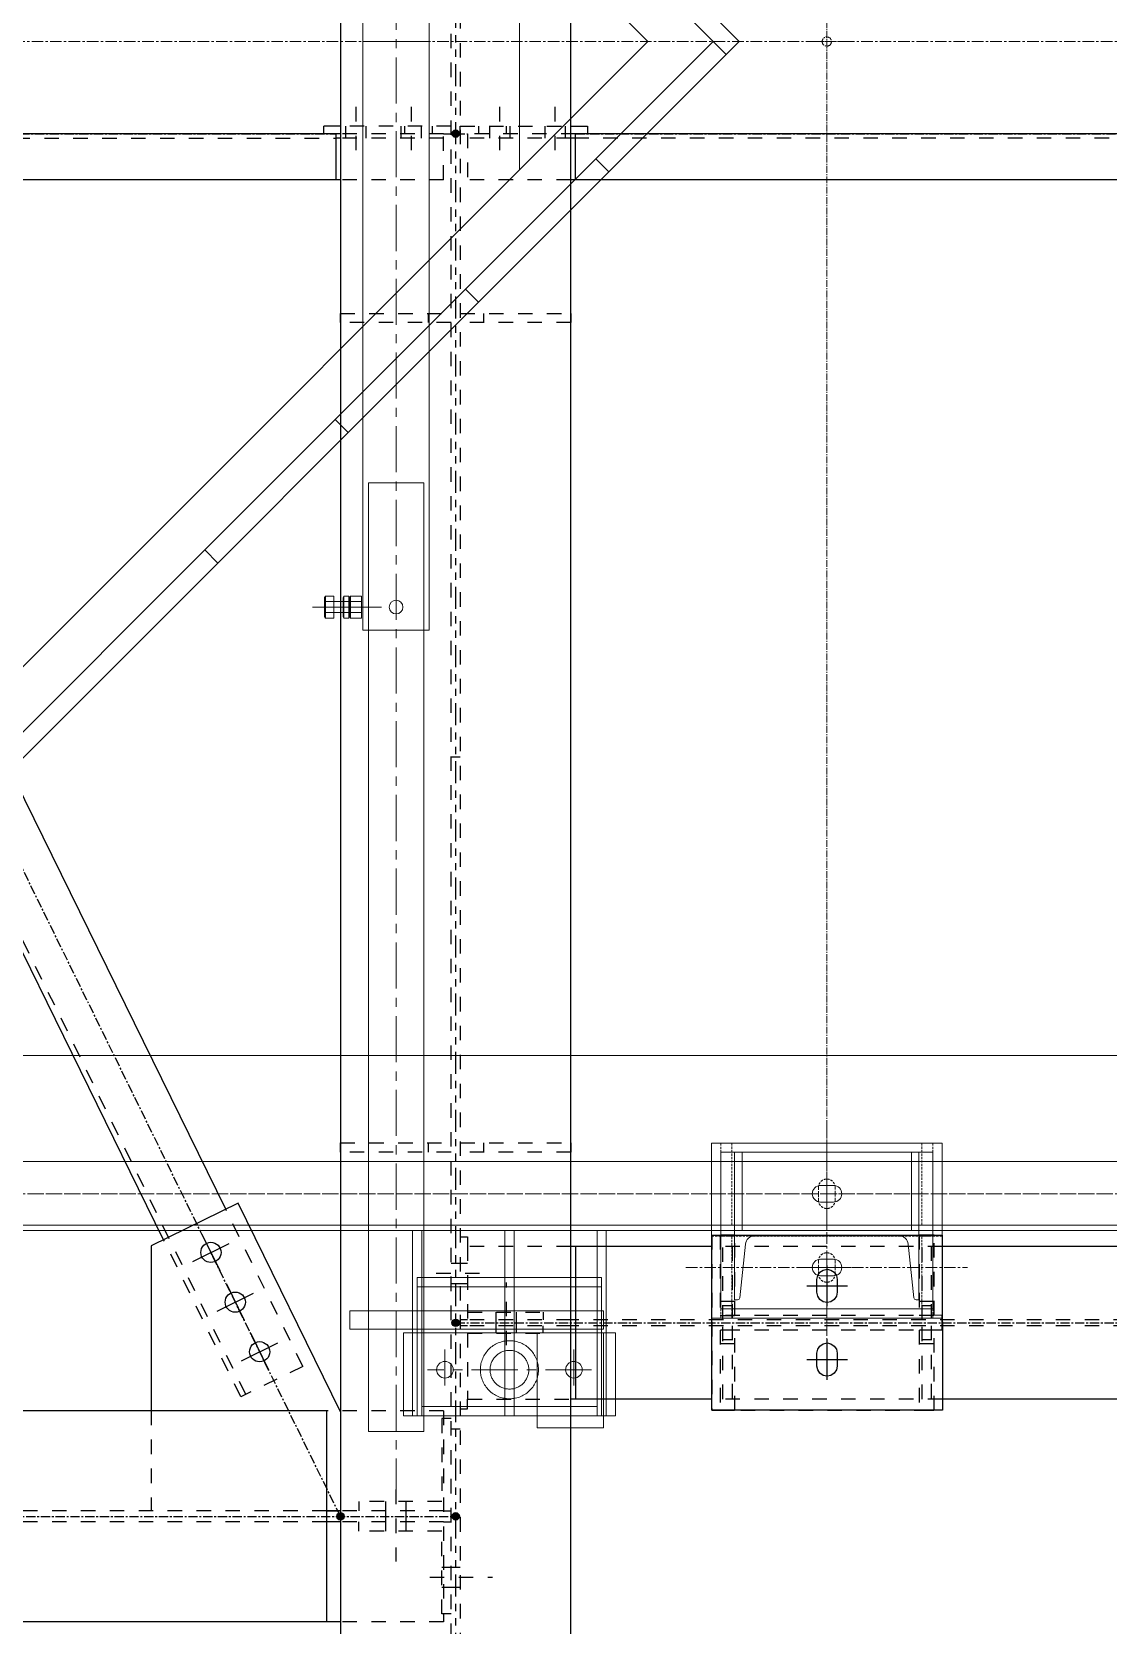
# Model space of a CAD drawing. Header units: inches. Extents: x 209270 to 234360, y -180214 to -150194.
# Drawn here: x 225052 to 226220, y -163282 to -161553 of the extents above; entities that cross this region are included whole.
import ezdxf

# ---------------------------------------------------------------- set-up
doc = ezdxf.new("R2010")
doc.units = ezdxf.units.IN
doc.header["$LTSCALE"] = 10
doc.header["$MEASUREMENT"] = 0
for name, pattern in [('ACAD_ISO02W100', [15, 12, -3]), ('CENTER', [2, 1.25, -0.25, 0.25, -0.25]), ('CENTER2', [1.125, 0.75, -0.125, 0.125, -0.125]), ('DXK_LINE_DOT2', [3.9198, 1.9599, -1.9599]), ('DXK_LINE_DOT5', [7.8785, 2.979, -0.9799, 0.9799, -0.9799, 0.9799, -0.9799]), ('HIDDEN', [0.375, 0.25, -0.125])]:
    doc.linetypes.add(name, pattern=pattern)
doc.layers.get('0').update_dxf_attribs({"color": 1})
for name, color, linetype in [('_BLUE_0', 5, 'Continuous'), ('_BLUE_1', 5, 'Continuous'), ('_BLUE_2', 5, 'Continuous'), ('_BLUE_4', 5, 'Continuous')]:
    doc.layers.add(name, color=color, linetype=linetype)
for name, color, linetype, lineweight in [('All Bought', 1, 'Continuous', 9), ('Belt', 1, 'Continuous', 9), ('CEN', 1, 'CENTER', 9), ('CENETR LINE', 1, 'CENTER2', 9), ('DIM', 1, 'Continuous', 13), ('HIDDEN', 1, 'HIDDEN', 9), ('MAIN OBJECT', 1, 'Continuous', 18), ('OBJECT', 1, 'Continuous', 18), ('STR25', 1, 'Continuous', 5)]:
    doc.layers.add(name, color=color, linetype=linetype, lineweight=lineweight)

# ---------------------------------------------------------------- blocks, each defined once
blk = doc.blocks.new('A$Cb40ec30b')
at = {"layer": 'CEN'}
for p, q in [((0, 15.8), (0, 64.2)), ((-26.3, 40), (26.3, 40)), ((0, -59), (0, -21)), ((-25.5, -40), (26.5, -40))]:
    blk.add_line(p, q, dxfattribs=at)
at = {"layer": 'HIDDEN'}
for points in [[(-103, 6), (-115, 6), (-115, 95), (-103, 95)], [(103, 6), (115, 6), (115, 95), (103, 95)], [(125, 6), (125, -6), (-125, -6), (-125, 6)], [(-103, -6), (-115, -6), (-115, -95), (-103, -95)], [(103, -6), (115, -6), (115, -95), (103, -95)]]:
    blk.add_lwpolyline(points, close=True, dxfattribs=at)
at = {"layer": 'HIDDEN', "elevation": 149686677196.4}
for points in [[(9, 47), (9, 33, -1), (-9, 33), (-9, 47, -1)], [(9, -33), (9, -47, -1), (-9, -47), (-9, -33, -1)]]:
    blk.add_lwpolyline(points, format="xyb", close=True, dxfattribs=at)
at = {"layer": 'STR25', "ltscale": 0.2}
blk.add_lwpolyline([(-125, 95), (125, 95), (125, -95), (-125, -95)], close=True, dxfattribs=at)
blk = doc.blocks.new('A$Cfd238a5e')
at = {"layer": 'CEN'}
for p, q in [((0, 118.3), (0, -118.3)), ((-152.8, 0), (152.8, 0)), ((-152.8, -40), (152.8, -40))]:
    blk.add_line(p, q, dxfattribs=at)
at = {"layer": 'MAIN OBJECT', "ltscale": 0.2, "elevation": 149686677196.4}
for points in [[(7.3, 31), (-6.7, 31, -1), (-6.7, 49), (7.3, 49, -1)], [(7.3, -31), (-6.7, -31, 1), (-6.7, -49), (7.3, -49, 1)]]:
    blk.add_lwpolyline(points, format="xyb", close=True, dxfattribs=at)
at = {"layer": 'OBJECT'}
for points in [[(-115, -85), (115, -85), (115, 85), (-115, 85)], [(-100, 85), (-92, 85), (-92, 0), (-100, 0)], [(100, 85), (92, 85), (92, 0), (100, 0)]]:
    blk.add_lwpolyline(points, close=True, dxfattribs=at)
blk.add_lwpolyline([(-94.4, -72.9, -0.383864), (-96.8, -75), (-100, -75), (-100, 0), (100, 0), (100, -75), (96.8, -75, -0.383864), (94.4, -72.9), (88.3, -14.7, 0.383864), (78.4, -5.7), (-78.4, -5.7, 0.383864), (-88.3, -14.7)], format="xyb", close=True, dxfattribs=at)
at = {"layer": 'DIM'}
blk.add_blockref('A$Cb40ec30b', (0, 0), dxfattribs=at)
blk = doc.blocks.new('A$C2698bf6b')
at = {"layer": 'CENETR LINE'}
for p, q in [((0, -1290), (0, 1290)), ((-22.1, 0), (22.1, 0))]:
    blk.add_line(p, q, dxfattribs=at)
blk.add_circle((0, 0), 5, dxfattribs=at)
at = {"layer": 'DIM'}
blk.add_blockref('A$Cfd238a5e', (0, -1290), dxfattribs=at)
blk = doc.blocks.new('A$C1db7f450')
at = {"layer": 'All Bought', "linetype": 'CENTER', "ltscale": 4}
for p, q in [((372.3, 1342.7, 76268778.1), (372.3, -1570.4, 76268778.1)), ((179.3, -1419, 2061071342.7), (179.3, -1457.9, 2061071342.7)), ((319.3, -1419, 2061071342.7), (319.3, -1457.9, 2061071342.7)), ((160.3, -1440.9, 2061071342.7), (338.2, -1440.9, 2061071342.7))]:
    blk.add_line(p, q, dxfattribs=at)
at = {"layer": 'All Bought'}
for p, q in [((99, 0, -6732037472.9), (1227.3, 1128.3, -6732037472.9)), ((336.3, 638.5, -6732037472.9), (336.3, -638.5, -6732037472.9)), ((408.3, -638.5, -6732037472.9), (408.3, 638.5, -6732037472.9)), ((424.3, 424.3, -6732037472.9), (0, 0, -6732037472.9)), ((14.1, -14.1, -6732037472.9), (438.4, 410.1, -6732037472.9)), ((238.3, -139.3, -6732037472.9), (238.3, 139.3, -6732037472.9)), ((0, 0, -6732037472.9), (424.3, -424.3, -6732037472.9)), ((28.3, 0, -6732037472.9), (438.4, -410.1, -6732037472.9)), ((99, 0, -6732037472.9), (1227.3, -1128.3, -6732037472.9)), ((408.3, 0, -6732037472.9), (336.3, 0, -6732037472.9)), ((141.4, -141.4, -6732037472.9), (155.6, -127.3, -6732037472.9)), ((297, -268.7, -6732037472.9), (282.8, -282.8, -6732037472.9)), ((424.3, -424.3, -6732037472.9), (438.4, -410.1, -6732037472.9)), ((438.4, -410.1, -6732037472.9), (579.8, -551.5, -6732037472.9)), ((565.7, -565.7, -6732037472.9), (424.3, -424.3, -6732037472.9)), ((565.7, -565.7, -6732037472.9), (579.8, -551.5, -6732037472.9)), ((579.8, -551.5, -6732037472.9), (1121.2, -1093, -6732037472.9)), ((1107.1, -1107.1, -6732037472.9), (565.7, -565.7, -6732037472.9)), ((336.3, -638.5, -6732037472.9), (408.3, -638.5, -6732037472.9)), ((342.2, -1508, 76268778.1), (342.2, -638.5, -6732037472.9)), ((402.3, -638.5, -6732037472.9), (402.3, -1508, 76268778.1)), ((149.3, -1340.8, 2061071342.7), (349.3, -1340.8, 2061071342.7)), ((149.3, -1490.9, 2061071342.7), (149.3, -1340.8, 2061071342.7)), ((349.3, -1340.8, 2061071342.7), (349.3, -1490.9, 2061071342.7)), ((149.3, -1350.8, 2061071342.7), (349.3, -1350.8, 2061071342.7)), ((147.3, -1396.9, 2061071342.7), (147.3, -1376.9, 2061071342.7)), ((147.3, -1376.9, 2061071342.7), (422.4, -1376.9, 2061071342.7)), ((422.4, -1376.9, 2061071342.7), (422.4, -1396.9, 2061071342.7)), ((422.4, -1396.9, 2061071342.7), (147.3, -1396.9, 2061071342.7)), ((219.3, -1400.9, 2061071342.7), (147.3, -1400.9, 2061071342.7)), ((147.3, -1400.9, 2061071342.7), (147.3, -1503.9, 2061071342.7)), ((219.3, -1503.9, 2061071342.7), (219.3, -1400.9, 2061071342.7)), ((349.3, -1490.9, 2061071342.7), (149.3, -1490.9, 2061071342.7)), ((147.3, -1503.9, 2061071342.7), (219.3, -1503.9, 2061071342.7)), ((402.3, -1508, 76268778.1), (342.2, -1508, 76268778.1))]:
    blk.add_line(p, q, dxfattribs=at)
at = {"layer": 'All Bought', "linetype": 'ACAD_ISO02W100', "ltscale": 2.5}
for p, q in [((342.2, -638.5, -6732037472.9), (342.2, -478.7, -6732037472.9)), ((342.2, -478.7, -6732037472.9), (402.3, -478.7, -6732037472.9)), ((402.3, -478.7, -6732037472.9), (402.3, -638.5, -6732037472.9)), ((402.3, -638.5, -6732037472.9), (342.2, -638.5, -6732037472.9))]:
    blk.add_line(p, q, dxfattribs=at)
at = {"layer": 'All Bought', "linetype": 'Continuous'}
for p, q in [((409.8, -601.5, -6732037472.9), (409.8, -625.5, -6732037472.9)), ((421.8, -601.5, -6732037472.9), (409.8, -601.5, -6732037472.9)), ((421.8, -601.5, -6732037472.9), (421.8, -625.5, -6732037472.9)), ((421.8, -601.5, -6732037472.9), (422.7, -603.1, -6732037472.9)), ((423.6, -601.5, -6732037472.9), (422.7, -603.1, -6732037472.9)), ((422.7, -603.1, -6732037472.9), (422.7, -624.1, -6732037472.9)), ((423.6, -601.5, -6732037472.9), (423.6, -625.5, -6732037472.9)), ((428.9, -601.5, -6732037472.9), (423.6, -601.5, -6732037472.9)), ((428.9, -601.5, -6732037472.9), (428.9, -625.5, -6732037472.9)), ((428.9, -601.5, -6732037472.9), (429.8, -603.1, -6732037472.9)), ((429.8, -603.1, -6732037472.9), (429.8, -624.1, -6732037472.9)), ((439.8, -601.5, -6732037472.9), (439.8, -625.5, -6732037472.9)), ((448.9, -601.5, -6732037472.9), (439.8, -601.5, -6732037472.9)), ((448.9, -601.5, -6732037472.9), (448.9, -625.5, -6732037472.9)), ((448.9, -601.5, -6732037472.9), (449.8, -603.1, -6732037472.9)), ((449.8, -603.1, -6732037472.9), (449.8, -624.1, -6732037472.9)), ((388.1, -613.5, -6732037472.9), (462.8, -613.5, -6732037472.9)), ((448.9, -607.5, -6732037472.9), (409.8, -607.5, -6732037472.9)), ((448.9, -619.5, -6732037472.9), (409.8, -619.5, -6732037472.9)), ((421.8, -625.5, -6732037472.9), (409.8, -625.5, -6732037472.9)), ((421.8, -625.5, -6732037472.9), (422.7, -623.9, -6732037472.9)), ((423.6, -625.5, -6732037472.9), (422.7, -623.9, -6732037472.9)), ((428.9, -625.5, -6732037472.9), (423.6, -625.5, -6732037472.9)), ((428.9, -625.5, -6732037472.9), (429.8, -623.9, -6732037472.9)), ((448.9, -625.5, -6732037472.9), (439.8, -625.5, -6732037472.9)), ((448.9, -625.5, -6732037472.9), (449.8, -623.9, -6732037472.9))]:
    blk.add_line(p, q, dxfattribs=at)
at = {"layer": 'All Bought', "linetype": 'ACAD_ISO02W100', "ltscale": 3}
for p, q in [((154.3, -1480.9, 2061071342.7), (154.3, -1400.9, 2061071342.7)), ((154.3, -1400.9, 2061071342.7), (344.3, -1400.9, 2061071342.7)), ((344.3, -1400.9, 2061071342.7), (344.3, -1480.9, 2061071342.7)), ((344.3, -1480.9, 2061071342.7), (154.3, -1480.9, 2061071342.7))]:
    blk.add_line(p, q, dxfattribs=at)
at = {"layer": 'All Bought', "linetype": 'Continuous'}
blk.add_circle((372.3, -613.5, -6732037472.9), 7.5, dxfattribs=at)
at = {"layer": 'All Bought', "linetype": 'ACAD_ISO02W100', "ltscale": 3}
for radius in [31.5, 21]:
    blk.add_circle((249.3, -1440.9, 2061071342.7), radius, dxfattribs=at)
at = {"layer": 'All Bought'}
for centre in [(179.3, -1440.9, 2061071342.7), (319.3, -1440.9, 2061071342.7)]:
    blk.add_circle(centre, 9, dxfattribs=at)
at = {"layer": 'All Bought', "linetype": 'Continuous'}
for centre, radius, start, end in [((417.2, -604.5, -6732037472.9), 5.45, 326.6015, 33.3985), ((428.1, -604.5, -6732037472.9), 5.45, 146.6015, 213.3985), ((424.3, -604.5, -6732037472.9), 5.45, 326.6015, 33.3985), ((444.3, -604.5, -6732037472.9), 5.45, 326.6015, 33.3985), ((402.2, -613.5, -6732037472.9), 20.4, 342.9385, 17.0615), ((417.2, -622.5, -6732037472.9), 5.45, 326.6015, 33.3985), ((443.1, -613.5, -6732037472.9), 20.4, 162.9385, 197.0615), ((428.1, -622.5, -6732037472.9), 5.45, 146.6015, 213.3985), ((409.3, -613.5, -6732037472.9), 20.4, 342.9385, 17.0615), ((424.3, -622.5, -6732037472.9), 5.45, 326.6015, 33.3985), ((429.3, -613.5, -6732037472.9), 20.4, 342.9385, 17.0615), ((444.3, -622.5, -6732037472.9), 5.45, 326.6015, 33.3985)]:
    blk.add_arc(centre, radius, start, end, dxfattribs=at)
at = {"layer": 'MAIN OBJECT'}
for p, q in [((144.3, -1490.9), (144.3, -1290)), ((154.3, -1290), (144.3, -1290)), ((154.3, -1490.9), (154.3, -1290)), ((244.3, -1490.9), (244.3, -1290)), ((254.3, -1290), (244.3, -1290)), ((254.3, -1490.9), (254.3, -1290)), ((344.3, -1490.9), (344.3, -1290)), ((354.3, -1290), (344.3, -1290)), ((354.3, -1490.9), (354.3, -1290)), ((134.3, -1490.9), (134.3, -1400.9)), ((364.3, -1400.9), (134.3, -1400.9)), ((364.3, -1400.9), (364.3, -1490.9)), ((364.3, -1490.9), (134.3, -1490.9))]:
    blk.add_line(p, q, dxfattribs=at)
blk = doc.blocks.new('MECH_DRAWING')
at = {"layer": 'Belt'}
blk.add_line((232519.4, -162663.7, 0), (219599.9, -162663.7, 0), dxfattribs=at)
at = {"layer": 'CEN'}
for p, q in [((220011.9, -161563.7), (232509.3, -161563.7)), ((220972.4, -162813.7), (228896, -162813.7)), ((232519.7, -162813.7), (221148.1, -162813.7))]:
    blk.add_line(p, q, dxfattribs=at)
at = {"layer": 'HIDDEN'}
for p, q in [((220972.4, -162847.6, 8793052905.5), (228896, -162847.6, 8793052905.5)), ((232519.8, -162847.6, 7050750846.7), (221148.1, -162847.6, 7050750846.7))]:
    blk.add_line(p, q, dxfattribs=at)
at = {"layer": 'MAIN OBJECT'}
for p, q in [((220972.4, -162778.7), (228896, -162778.7)), ((232519.6, -162778.7), (221148.1, -162778.7)), ((220972.4, -162853.7), (228896, -162853.7)), ((232519.8, -162853.7), (221148.1, -162853.7))]:
    blk.add_line(p, q, dxfattribs=at)
at = {"layer": 'DIM'}
blk.add_blockref('A$C2698bf6b', (225914.5, -161563.7, 8206523580.7), dxfattribs=at)
at = {"layer": 'MAIN OBJECT', "xscale": -1}
blk.add_blockref('A$C1db7f450', (225819.5, -161563.7, -2763300251.2), dxfattribs=at)
blk = doc.blocks.new('GridLine-116860372-116903 - 114867')
at = {"layer": '_BLUE_2', "linetype": 'DXK_LINE_DOT5'}
blk.add_line((20200.6, 12454.5), (20200.6, 27661.7), dxfattribs=at)
blk = doc.blocks.new('Part-116860372-157441 - 114867')
at = {"layer": '_BLUE_1', "linetype": 'DXK_LINE_DOT2'}
for p, q in [((20194.3, 16350.9), (20206.8, 16350.9)), ((20206.8, 15439), (20194.3, 15439))]:
    blk.add_line(p, q, dxfattribs=at)
blk = doc.blocks.new('Bolt-116860372-115915 - 114867')
at = {"layer": '_BLUE_1', "linetype": 'DXK_LINE_DOT2'}
for p, q in [((20065.6, 17173.3), (20065.6, 17245.8)), ((20140.6, 17173.3), (20140.6, 17245.8)), ((20051.8, 17195.8), (20051.8, 17205.8)), ((20079.3, 17195.8), (20079.3, 17205.8)), ((20126.8, 17195.8), (20126.8, 17205.8)), ((20154.3, 17195.8), (20154.3, 17205.8)), ((20051.8, 17189.6), (20051.8, 17195.8)), ((20079.3, 17189.6), (20079.3, 17195.8)), ((20126.8, 17189.6), (20126.8, 17195.8)), ((20154.3, 17189.6), (20154.3, 17195.8))]:
    blk.add_line(p, q, dxfattribs=at)
blk = doc.blocks.new('Part-116860372-114981 - 114867')
at = {"layer": '_BLUE_4', "linetype": 'Continuous'}
blk.add_hatch(color=256, dxfattribs=at).paths.add_polyline_path([(20200.6, 15315.8, -1), (20200.6, 15325.8, -1)])
at = {"layer": '_BLUE_1', "linetype": 'DXK_LINE_DOT2'}
for p, q in [((20184.3, 15464), (20025.6, 15464)), ((20184.3, 15464), (20184.3, 15177.7)), ((20025.6, 15328.3), (9338.1, 15328.3)), ((20184.3, 15328.3), (20044.3, 15328.3)), ((20025.6, 15313.4), (9338.1, 15313.4)), ((20184.3, 15313.4), (20044.3, 15313.4)), ((20184.3, 15177.7), (14135.7, 15177.7))]:
    blk.add_line(p, q, dxfattribs=at)
at = {"layer": '_BLUE_2', "linetype": 'Continuous'}
for p, q in [((20025.6, 15464), (18841.8, 15464)), ((20025.6, 15464), (20025.6, 15177.7)), ((20043.7, 15464), (20044.3, 15464)), ((20044.3, 15328.3), (20025.6, 15328.3)), ((20044.3, 15313.4), (20025.6, 15313.4)), ((20044.3, 15177.7), (9338.1, 15177.7))]:
    blk.add_line(p, q, dxfattribs=at)
at = {"layer": '_BLUE_4', "linetype": 'CENTER'}
blk.add_line((9338.1, 15320.8), (20200.6, 15320.8), dxfattribs=at)
at = {"layer": '_BLUE_4', "linetype": 'Continuous'}
blk.add_circle((20200.6, 15320.8), 5, dxfattribs=at)
blk = doc.blocks.new('Part-116860372-114997 - 114867')
at = {"layer": '_BLUE_4', "linetype": 'Continuous'}
blk.add_hatch(color=256, dxfattribs=at).paths.add_polyline_path([(20200.6, 15578.3, -1), (20200.6, 15588.3, -1)])
at = {"layer": '_BLUE_1', "linetype": 'DXK_LINE_DOT2'}
for p, q in [((20216.8, 15686.9), (20216.8, 15479.8)), ((20356.8, 15686.9), (20216.8, 15686.9)), ((20860.5, 15686.9), (20548, 15686.9)), ((20356.8, 15587.5), (20216.8, 15587.5)), ((20356.8, 15579.1), (20216.8, 15579.1)), ((23934.7, 15587.5), (20363.1, 15587.5)), ((23934.7, 15579.1), (20363.1, 15579.1)), ((20216.8, 15479.8), (20356.8, 15479.8)), ((20860.5, 15479.8), (20548, 15479.8))]:
    blk.add_line(p, q, dxfattribs=at)
at = {"layer": '_BLUE_2', "linetype": 'Continuous'}
for p, q in [((20548, 15686.9), (20356.8, 15686.9)), ((20363.1, 15686.9), (20363.1, 15479.8)), ((22423, 15686.9), (20860.5, 15686.9)), ((20363.1, 15587.5), (20356.8, 15587.5)), ((20363.1, 15579.1), (20356.8, 15579.1)), ((20363.1, 15479.8), (20356.8, 15479.8)), ((20548, 15479.8), (20363.1, 15479.8)), ((22423, 15479.8), (20860.5, 15479.8))]:
    blk.add_line(p, q, dxfattribs=at)
at = {"layer": '_BLUE_4', "linetype": 'CENTER'}
blk.add_line((20200.6, 15583.3), (23950.6, 15583.3), dxfattribs=at)
at = {"layer": '_BLUE_4', "linetype": 'Continuous'}
blk.add_circle((20200.6, 15583.3), 5, dxfattribs=at)
blk = doc.blocks.new('Part-116860372-116688 - 114867')
at = {"layer": '_BLUE_1', "linetype": 'DXK_LINE_DOT2'}
for p, q in [((20563.1, 15479.8), (20563.1, 15579.1)), ((20575.6, 15579.1), (20575.6, 15479.8)), ((20575.6, 15560.4), (20563.1, 15560.4))]:
    blk.add_line(p, q, dxfattribs=at)
blk = doc.blocks.new('Part-116860372-115037 - 114867')
at = {"layer": '_BLUE_4', "linetype": 'Continuous'}
for points in [[(19200.6, 17190.8, -1), (19200.6, 17200.8, -1)], [(20200.6, 17190.8, -1), (20200.6, 17200.8, -1)]]:
    blk.add_hatch(color=256, dxfattribs=at).paths.add_polyline_path(points)
at = {"layer": '_BLUE_1', "linetype": 'DXK_LINE_DOT2'}
for p, q in [((19214.1, 17133.3), (19214.1, 17195.8)), ((19290.1, 17195.8), (19214.1, 17195.8)), ((19283.8, 17189.6), (19214.1, 17189.6)), ((19290.1, 17189.6), (20038.1, 17189.6)), ((20184.3, 17195.8), (20038.1, 17195.8)), ((20184.3, 17189.6), (20044.3, 17189.6)), ((20184.3, 17133.3), (20184.3, 17195.8)), ((19283.8, 17133.3), (19214.1, 17133.3)), ((20184.3, 17133.3), (20044.3, 17133.3))]:
    blk.add_line(p, q, dxfattribs=at)
at = {"layer": '_BLUE_2', "linetype": 'Continuous'}
for p, q in [((19283.8, 17189.6), (19290.1, 17189.6)), ((20038.1, 17195.8), (19290.1, 17195.8)), ((19290.1, 17133.3), (19290.1, 17195.8)), ((20038.1, 17195.8), (20038.1, 17133.3)), ((20044.3, 17189.6), (20038.1, 17189.6)), ((20044.3, 17133.3), (19283.8, 17133.3))]:
    blk.add_line(p, q, dxfattribs=at)
at = {"layer": '_BLUE_4', "linetype": 'CENTER'}
for p, q in [((19200.6, 17195.8), (19214.1, 17195.8)), ((19290.1, 17195.8), (20038.1, 17195.8)), ((20184.3, 17195.8), (20200.6, 17195.8))]:
    blk.add_line(p, q, dxfattribs=at)
at = {"layer": '_BLUE_4', "linetype": 'Continuous'}
for centre in [(19200.6, 17195.8), (20200.6, 17195.8)]:
    blk.add_circle(centre, 5, dxfattribs=at)
blk = doc.blocks.new('Part-116860372-115913 - 114867')
at = {"layer": '_BLUE_1', "linetype": 'DXK_LINE_DOT2'}
for p, q in [((20194.3, 17205.8), (20044.3, 17205.8)), ((20131.8, 17195.8), (20131.8, 17205.8)), ((20169.3, 17195.8), (20169.3, 17205.8))]:
    blk.add_line(p, q, dxfattribs=at)
at = {"layer": '_BLUE_2', "linetype": 'Continuous'}
for p, q in [((20044.3, 17205.8), (20021.8, 17205.8)), ((20021.8, 17195.8), (20021.8, 17205.8)), ((20044.3, 17195.8), (20038.1, 17195.8))]:
    blk.add_line(p, q, dxfattribs=at)
blk = doc.blocks.new('Part-116860372-115038 - 114867')
at = {"layer": '_BLUE_4', "linetype": 'Continuous'}
for points in [[(20200.6, 17190.8, -1), (20200.6, 17200.8, -1)], [(21450.6, 17190.8, -1), (21450.6, 17200.8, -1)]]:
    blk.add_hatch(color=256, dxfattribs=at).paths.add_polyline_path(points)
at = {"layer": '_BLUE_1', "linetype": 'DXK_LINE_DOT2'}
for p, q in [((20216.8, 17195.8), (20216.8, 17133.3)), ((20363.1, 17195.8), (20216.8, 17195.8)), ((20356.8, 17189.6), (20216.8, 17189.6)), ((21361.1, 17189.6), (20363.1, 17189.6)), ((21361.1, 17195.8), (21437, 17195.8)), ((21437, 17189.6), (21367.3, 17189.6)), ((21437, 17195.8), (21437, 17133.3)), ((20356.8, 17133.3), (20216.8, 17133.3)), ((21437, 17133.3), (21367.3, 17133.3))]:
    blk.add_line(p, q, dxfattribs=at)
at = {"layer": '_BLUE_2', "linetype": 'Continuous'}
for p, q in [((20363.1, 17189.6), (20356.8, 17189.6)), ((21361.1, 17195.8), (20363.1, 17195.8)), ((20363.1, 17133.3), (20363.1, 17195.8)), ((21361.1, 17195.8), (21361.1, 17133.3)), ((21367.3, 17189.6), (21361.1, 17189.6)), ((21367.3, 17133.3), (20356.8, 17133.3))]:
    blk.add_line(p, q, dxfattribs=at)
at = {"layer": '_BLUE_4', "linetype": 'CENTER'}
for p, q in [((20200.6, 17195.8), (20216.8, 17195.8)), ((20363.1, 17195.8), (21361.1, 17195.8)), ((21437, 17195.8), (21450.6, 17195.8))]:
    blk.add_line(p, q, dxfattribs=at)
at = {"layer": '_BLUE_4', "linetype": 'Continuous'}
for centre in [(20200.6, 17195.8), (21450.6, 17195.8)]:
    blk.add_circle(centre, 5, dxfattribs=at)
blk = doc.blocks.new('Part-116860372-115925 - 114867')
at = {"layer": '_BLUE_1', "linetype": 'DXK_LINE_DOT2'}
for p, q in [((20216.8, 15579.1), (20206.8, 15579.1)), ((20319.3, 15569.1), (20319.3, 15579.1)), ((20216.8, 15569.1), (20319.3, 15569.1)), ((20216.8, 15466.6), (20216.8, 15479.8)), ((20206.8, 15466.6), (20216.8, 15466.6))]:
    blk.add_line(p, q, dxfattribs=at)
blk = doc.blocks.new('Part-116860372-115077 - 114867')
at = {"layer": '_BLUE_4', "linetype": 'Continuous'}
for points in [[(19200.6, 17034.6, -1), (19200.6, 17044.6, -1)], [(20044.3, 15315.8, -1), (20044.3, 15325.8, -1)]]:
    blk.add_hatch(color=256, dxfattribs=at).paths.add_polyline_path(points)
at = {"layer": '_BLUE_1', "linetype": 'DXK_LINE_DOT2'}
for p, q in [((19386.7, 16759.7), (19302.6, 16718.3)), ((19491.4, 16546.5), (19386.7, 16759.7)), ((19407.2, 16505.2), (19302.6, 16718.3)), ((19915.9, 15486), (19309.3, 16721.7)), ((19993.3, 15524), (19888.7, 15737.2)), ((19909.2, 15482.7), (19804.5, 15695.9)), ((19993.3, 15524), (19909.2, 15482.7))]:
    blk.add_line(p, q, dxfattribs=at)
at = {"layer": '_BLUE_2', "linetype": 'Continuous'}
for p, q in [((19888.7, 15737.2), (19491.4, 16546.5)), ((19804.5, 15695.9), (19407.2, 16505.2))]:
    blk.add_line(p, q, dxfattribs=at)
at = {"layer": '_BLUE_4', "linetype": 'CENTER'}
blk.add_line((20044.3, 15320.8), (19200.6, 17039.6), dxfattribs=at)
at = {"layer": '_BLUE_4', "linetype": 'Continuous'}
for centre in [(19200.6, 17039.6), (20044.3, 15320.8)]:
    blk.add_circle(centre, 5, dxfattribs=at)
blk = doc.blocks.new('Bolt-116860372-115927 - 114867')
at = {"layer": '_BLUE_1', "linetype": 'DXK_LINE_DOT2'}
for p, q in [((20233.1, 15650), (20154.3, 15650)), ((20206.8, 15663.8), (20194.3, 15663.8)), ((20216.8, 15663.8), (20206.8, 15663.8)), ((20206.8, 15636.3), (20194.3, 15636.3)), ((20216.8, 15636.3), (20206.8, 15636.3))]:
    blk.add_line(p, q, dxfattribs=at)
blk = doc.blocks.new('Part-116860372-115115 - 114867')
at = {"layer": '_BLUE_2', "linetype": 'Continuous'}
for p, q in [((20044.3, 20964.1), (20044.3, 12960.8)), ((20356.8, 12960.8), (20356.8, 20964.1))]:
    blk.add_line(p, q, dxfattribs=at)
blk = doc.blocks.new('Part-116860372-115117 - 114867')
at = {"layer": '_BLUE_1', "linetype": 'DXK_LINE_DOT2'}
for p, q in [((20194.3, 12960.8), (20194.3, 20964.1)), ((20206.8, 20964.1), (20206.8, 12960.8))]:
    blk.add_line(p, q, dxfattribs=at)
blk = doc.blocks.new('Part-116860372-116641 - 114867')
at = {"layer": '_BLUE_1', "linetype": 'DXK_LINE_DOT2'}
for p, q in [((20559.3, 15702.1), (20559.3, 15593.3)), ((20579.3, 15702.1), (20559.3, 15702.1)), ((20579.3, 15593.3), (20579.3, 15702.1)), ((20579.3, 15612.1), (20559.3, 15612.1)), ((20559.3, 15593.3), (20579.3, 15593.3))]:
    blk.add_line(p, q, dxfattribs=at)
blk = doc.blocks.new('Part-116860372-149898 - 114867')
at = {"layer": '_BLUE_1', "linetype": 'DXK_LINE_DOT2'}
for p, q in [((20069.3, 15300.9), (20069.3, 15313.4)), ((20181.8, 15300.9), (20069.3, 15300.9)), ((20181.8, 15188.4), (20181.8, 15300.9)), ((20184.3, 15313.4), (20194.3, 15313.4)), ((20194.3, 15188.4), (20181.8, 15188.4))]:
    blk.add_line(p, q, dxfattribs=at)
blk = doc.blocks.new('Part-116860372-116639 - 114867')
at = {"layer": '_BLUE_1', "linetype": 'DXK_LINE_DOT2'}
for p, q in [((20860.5, 15593.4), (20548, 15593.3)), ((20548, 15573.3), (20548, 15593.3)), ((20860.5, 15573.4), (20860.5, 15593.4)), ((20860.5, 15573.4), (20548, 15573.3))]:
    blk.add_line(p, q, dxfattribs=at)
blk = doc.blocks.new('Part-116860372-116359 - 114867')
at = {"layer": '_BLUE_1', "linetype": 'DXK_LINE_DOT2'}
for p, q in [((20044.3, 16939.6), (20044.3, 16952.1)), ((20044.3, 16952.1), (20194.3, 16952.1)), ((20194.3, 16939.6), (20044.3, 16939.6)), ((20163.1, 16952.1), (20163.1, 16939.6))]:
    blk.add_line(p, q, dxfattribs=at)
blk = doc.blocks.new('Part-116860372-116689 - 114867')
at = {"layer": '_BLUE_1', "linetype": 'DXK_LINE_DOT2'}
for p, q in [((20563.1, 15587.5), (20563.1, 15686.9)), ((20575.6, 15686.9), (20575.6, 15587.5)), ((20575.6, 15606.3), (20563.1, 15606.3))]:
    blk.add_line(p, q, dxfattribs=at)
blk = doc.blocks.new('Bolt-116860372-116646 - 114867')
at = {"layer": '_BLUE_2', "linetype": 'Continuous'}
for p, q in [((20690.5, 15642.1), (20691.6, 15647.4)), ((20691.6, 15647.4), (20694.6, 15651.8)), ((20694.6, 15651.8), (20699, 15654.8)), ((20699, 15654.8), (20704.3, 15655.9)), ((20704.3, 15605.9), (20704.3, 15660.9)), ((20704.3, 15655.9), (20704.3, 15655.9)), ((20704.3, 15655.9), (20709.5, 15654.8)), ((20709.5, 15654.8), (20714, 15651.8)), ((20714, 15651.8), (20717, 15647.4)), ((20717, 15647.4), (20718, 15642.1)), ((20676.8, 15633.4), (20731.8, 15633.4)), ((20690.5, 15624.6), (20690.5, 15642.1)), ((20691.6, 15619.4), (20690.5, 15624.6)), ((20718, 15624.6), (20717, 15619.4)), ((20718, 15642.1), (20718, 15624.6)), ((20694.6, 15614.9), (20691.6, 15619.4)), ((20699, 15611.9), (20694.6, 15614.9)), ((20704.3, 15610.9), (20699, 15611.9)), ((20709.5, 15611.9), (20704.3, 15610.9)), ((20704.3, 15610.9), (20704.3, 15610.9)), ((20714, 15614.9), (20709.5, 15611.9)), ((20717, 15619.4), (20714, 15614.9)), ((20704.3, 15505.9), (20704.3, 15560.9)), ((20690.5, 15542.1), (20691.6, 15547.4)), ((20690.5, 15524.6), (20690.5, 15542.1)), ((20691.6, 15547.4), (20694.6, 15551.8)), ((20694.6, 15551.8), (20699, 15554.8)), ((20699, 15554.8), (20704.3, 15555.9)), ((20704.3, 15555.9), (20704.3, 15555.9)), ((20704.3, 15555.9), (20709.5, 15554.8)), ((20709.5, 15554.8), (20714, 15551.8)), ((20714, 15551.8), (20717, 15547.4)), ((20717, 15547.4), (20718, 15542.1)), ((20718, 15542.1), (20718, 15524.6)), ((20676.8, 15533.4), (20731.8, 15533.4)), ((20691.6, 15519.4), (20690.5, 15524.6)), ((20694.6, 15514.9), (20691.6, 15519.4)), ((20699, 15511.9), (20694.6, 15514.9)), ((20714, 15514.9), (20709.5, 15511.9)), ((20717, 15519.4), (20714, 15514.9)), ((20718, 15524.6), (20717, 15519.4)), ((20704.3, 15510.9), (20699, 15511.9)), ((20709.5, 15511.9), (20704.3, 15510.9)), ((20704.3, 15510.9), (20704.3, 15510.9))]:
    blk.add_line(p, q, dxfattribs=at)
blk = doc.blocks.new('Part-116860372-116361 - 114867')
at = {"layer": '_BLUE_1', "linetype": 'DXK_LINE_DOT2'}
for p, q in [((20044.3, 15814.6), (20044.3, 15827.1)), ((20044.3, 15827.1), (20194.3, 15827.1)), ((20163.1, 15827.1), (20163.1, 15814.6)), ((20194.3, 15814.6), (20044.3, 15814.6))]:
    blk.add_line(p, q, dxfattribs=at)
blk = doc.blocks.new('Part-116860372-115914 - 114867')
at = {"layer": '_BLUE_1', "linetype": 'DXK_LINE_DOT2'}
for p, q in [((20206.8, 17195.8), (20206.8, 17205.8)), ((20206.8, 17205.8), (20356.8, 17205.8)), ((20231.8, 17195.8), (20231.8, 17205.8)), ((20269.3, 17195.8), (20269.3, 17205.8))]:
    blk.add_line(p, q, dxfattribs=at)
at = {"layer": '_BLUE_2', "linetype": 'Continuous'}
for p, q in [((20356.8, 17205.8), (20379.3, 17205.8)), ((20379.3, 17205.8), (20379.3, 17195.8)), ((20363.1, 17195.8), (20356.8, 17195.8))]:
    blk.add_line(p, q, dxfattribs=at)
blk = doc.blocks.new('Bolt-116860372-149900 - 114867')
at = {"layer": '_BLUE_1', "linetype": 'DXK_LINE_DOT2'}
for p, q in [((20105.6, 15340.8), (20105.6, 15328.3)), ((20119.3, 15357), (20119.3, 15259.5)), ((20133.1, 15340.8), (20133.1, 15328.3)), ((20105.6, 15328.3), (20105.6, 15313.4)), ((20133.1, 15328.3), (20133.1, 15313.4)), ((20105.6, 15313.4), (20105.6, 15300.9)), ((20133.1, 15313.4), (20133.1, 15300.9))]:
    blk.add_line(p, q, dxfattribs=at)
blk = doc.blocks.new('Bolt-116860372-115926 - 114867')
at = {"layer": '_BLUE_1', "linetype": 'DXK_LINE_DOT2'}
for p, q in [((20269.3, 15552.9), (20269.3, 15637.9)), ((20255.6, 15587.5), (20255.6, 15597.5)), ((20255.6, 15579.1), (20255.6, 15587.5)), ((20255.6, 15569.1), (20255.6, 15579.1)), ((20283.1, 15587.5), (20283.1, 15597.5)), ((20283.1, 15579.1), (20283.1, 15587.5)), ((20283.1, 15569.1), (20283.1, 15579.1))]:
    blk.add_line(p, q, dxfattribs=at)
blk = doc.blocks.new('Part-116860372-116640 - 114867')
at = {"layer": '_BLUE_2', "linetype": 'Continuous'}
for p, q in [((20548, 15464.6), (20548, 15702.1)), ((20548, 15702.1), (20860.5, 15702.1)), ((20860.5, 15702.1), (20860.6, 15464.6)), ((20860.6, 15464.6), (20548, 15464.6))]:
    blk.add_line(p, q, dxfattribs=at)
blk = doc.blocks.new('Part-116860372-116644 - 114867')
at = {"layer": '_BLUE_1', "linetype": 'DXK_LINE_DOT2'}
for p, q in [((20829.3, 15702.1), (20829.3, 15593.4)), ((20849.3, 15702.1), (20829.3, 15702.1)), ((20849.3, 15593.4), (20849.3, 15702.1)), ((20849.3, 15612.1), (20829.3, 15612.1)), ((20829.3, 15593.4), (20849.3, 15593.4))]:
    blk.add_line(p, q, dxfattribs=at)
blk = doc.blocks.new('Bolt-116860372-115916 - 114867')
at = {"layer": '_BLUE_1', "linetype": 'DXK_LINE_DOT2'}
for p, q in [((20260.6, 17173.3), (20260.6, 17245.8)), ((20335.6, 17173.3), (20335.6, 17245.8)), ((20246.8, 17195.8), (20246.8, 17205.8)), ((20274.3, 17195.8), (20274.3, 17205.8)), ((20321.8, 17195.8), (20321.8, 17205.8)), ((20349.3, 17195.8), (20349.3, 17205.8)), ((20246.8, 17189.6), (20246.8, 17195.8)), ((20274.3, 17189.6), (20274.3, 17195.8)), ((20321.8, 17189.6), (20321.8, 17195.8)), ((20349.3, 17189.6), (20349.3, 17195.8))]:
    blk.add_line(p, q, dxfattribs=at)
blk = doc.blocks.new('Part-116860372-115924 - 114867')
at = {"layer": '_BLUE_1', "linetype": 'DXK_LINE_DOT2'}
for p, q in [((20206.8, 15700), (20216.8, 15700)), ((20216.8, 15700), (20216.8, 15686.9)), ((20216.8, 15587.5), (20206.8, 15587.5)), ((20216.8, 15597.5), (20319.3, 15597.5)), ((20319.3, 15597.5), (20319.3, 15587.5))]:
    blk.add_line(p, q, dxfattribs=at)
blk = doc.blocks.new('Part-116860372-116645 - 114867')
at = {"layer": '_BLUE_1', "linetype": 'DXK_LINE_DOT2'}
for p, q in [((20849.3, 15573.3), (20829.3, 15573.3)), ((20829.3, 15573.3), (20829.3, 15464.6)), ((20849.3, 15464.6), (20849.3, 15573.3)), ((20849.3, 15554.6), (20829.3, 15554.6)), ((20829.3, 15464.6), (20849.3, 15464.6))]:
    blk.add_line(p, q, dxfattribs=at)
blk = doc.blocks.new('Part-116860372-116360 - 114867')
at = {"layer": '_BLUE_1', "linetype": 'DXK_LINE_DOT2'}
for p, q in [((20206.8, 15827.1), (20356.8, 15827.1)), ((20238.1, 15827.1), (20238.1, 15814.6)), ((20356.8, 15827.1), (20356.8, 15814.6)), ((20356.8, 15814.6), (20206.8, 15814.6))]:
    blk.add_line(p, q, dxfattribs=at)
blk = doc.blocks.new('Part-116860372-149899 - 114867')
at = {"layer": '_BLUE_1', "linetype": 'DXK_LINE_DOT2'}
for p, q in [((20194.3, 15453.3), (20181.8, 15453.3)), ((20181.8, 15453.3), (20181.8, 15340.8)), ((20181.8, 15340.8), (20069.3, 15340.8)), ((20069.3, 15340.8), (20069.3, 15328.3)), ((20184.3, 15328.3), (20194.3, 15328.3))]:
    blk.add_line(p, q, dxfattribs=at)
blk = doc.blocks.new('Part-116860372-116290 - 114867')
at = {"layer": '_BLUE_1', "linetype": 'DXK_LINE_DOT2'}
for p, q in [((19787.7, 15464), (19787.7, 15328.3)), ((20044.7, 15462), (20044.3, 15462.7)), ((20044.7, 15328.3), (20044.7, 15462)), ((20025.6, 15328.3), (20044.3, 15328.3))]:
    blk.add_line(p, q, dxfattribs=at)
at = {"layer": '_BLUE_2', "linetype": 'Continuous'}
for p, q in [((19905.5, 15745.5), (19787.7, 15687.6)), ((20044.3, 15462.7), (19905.5, 15745.5)), ((19787.7, 15687.6), (19787.7, 15464))]:
    blk.add_line(p, q, dxfattribs=at)
blk = doc.blocks.new('Bolt-116860372-116291 - 114867')
at = {"layer": '_BLUE_2', "linetype": 'Continuous'}
for p, q in [((19844, 15666.6), (19893.3, 15690.8)), ((19856.5, 15703.4), (19880.8, 15654)), ((19877, 15599.2), (19926.4, 15623.5)), ((19889.6, 15636), (19913.8, 15586.7)), ((19922.6, 15568.7), (19946.9, 15519.3)), ((19910.1, 15531.9), (19959.4, 15556.1))]:
    blk.add_line(p, q, dxfattribs=at)
for centre in [(19868.7, 15678.7), (19901.7, 15611.3), (19934.8, 15544)]:
    blk.add_circle(centre, 13.7, dxfattribs=at)
blk = doc.blocks.new('Part-116860372-116358 - 114867')
at = {"layer": '_BLUE_1', "linetype": 'DXK_LINE_DOT2'}
for p, q in [((20206.8, 16952.1), (20356.8, 16952.1)), ((20356.8, 16939.6), (20206.8, 16939.6)), ((20238.1, 16952.1), (20238.1, 16939.6)), ((20356.8, 16952.1), (20356.8, 16939.6))]:
    blk.add_line(p, q, dxfattribs=at)
blk = doc.blocks.new('Part-116860372-116642 - 114867')
at = {"layer": '_BLUE_1', "linetype": 'DXK_LINE_DOT2'}
for p, q in [((20548, 15702.1), (20548, 15464.6)), ((20548, 15702.1), (20860.5, 15702.1)), ((20860.5, 15702.1), (20860.6, 15464.6)), ((20548, 15464.6), (20860.6, 15464.6))]:
    blk.add_line(p, q, dxfattribs=at)
blk = doc.blocks.new('Part-116860372-116643 - 114867')
at = {"layer": '_BLUE_1', "linetype": 'DXK_LINE_DOT2'}
for p, q in [((20579.3, 15573.3), (20559.3, 15573.3)), ((20559.3, 15573.3), (20559.3, 15464.6)), ((20579.3, 15464.6), (20579.3, 15573.3)), ((20579.3, 15554.6), (20559.3, 15554.6)), ((20559.3, 15464.6), (20579.3, 15464.6))]:
    blk.add_line(p, q, dxfattribs=at)
blk = doc.blocks.new('Part-116860372-116690 - 114867')
at = {"layer": '_BLUE_1', "linetype": 'DXK_LINE_DOT2'}
for p, q in [((20833.1, 15479.8), (20833.1, 15579.1)), ((20845.6, 15579.1), (20845.6, 15479.8)), ((20845.6, 15560.4), (20833.1, 15560.4))]:
    blk.add_line(p, q, dxfattribs=at)
blk = doc.blocks.new('Part-116860372-116691 - 114867')
at = {"layer": '_BLUE_1', "linetype": 'DXK_LINE_DOT2'}
for p, q in [((20833.1, 15587.5), (20833.1, 15686.9)), ((20845.6, 15686.9), (20845.6, 15587.5)), ((20845.6, 15606.3), (20833.1, 15606.3))]:
    blk.add_line(p, q, dxfattribs=at)
blk = doc.blocks.new('Bolt-116860372-149901 - 114867')
at = {"layer": '_BLUE_1', "linetype": 'DXK_LINE_DOT2'}
for p, q in [((20165.6, 15238.4), (20250.6, 15238.4)), ((20181.8, 15252.1), (20194.3, 15252.1)), ((20194.3, 15252.1), (20206.8, 15252.1)), ((20181.8, 15224.6), (20194.3, 15224.6)), ((20194.3, 15224.6), (20206.8, 15224.6))]:
    blk.add_line(p, q, dxfattribs=at)
blk = doc.blocks.new('Part-116860372-157427 - 114867')
at = {"layer": '_BLUE_1', "linetype": 'DXK_LINE_DOT2'}
for p, q in [((20044.3, 18189.6), (20044.3, 16952.1)), ((20356.8, 16952.1), (20356.8, 18189.6)), ((20044.3, 16939.6), (20044.3, 15827.1)), ((20356.8, 15827.1), (20356.8, 16939.6)), ((20044.3, 15814.6), (20044.3, 14577.1)), ((20356.8, 14577.1), (20356.8, 15814.6))]:
    blk.add_line(p, q, dxfattribs=at)
blk = doc.blocks.new('STR_DRAWING')
at = {"layer": '_BLUE_0', "xscale": 0.8, "yscale": 0.8, "zscale": 0.8}
for name in ['GridLine-116860372-116903 - 114867', 'Part-116860372-115115 - 114867', 'Part-116860372-157427 - 114867', 'Part-116860372-115117 - 114867', 'Bolt-116860372-115915 - 114867', 'Bolt-116860372-115916 - 114867', 'Part-116860372-115913 - 114867', 'Part-116860372-115914 - 114867', 'Part-116860372-115037 - 114867', 'Part-116860372-115038 - 114867', 'Part-116860372-115077 - 114867', 'Part-116860372-116359 - 114867', 'Part-116860372-116358 - 114867', 'Part-116860372-157441 - 114867', 'Part-116860372-116361 - 114867', 'Part-116860372-116360 - 114867', 'Part-116860372-116290 - 114867', 'Bolt-116860372-116291 - 114867', 'Part-116860372-115924 - 114867', 'Part-116860372-116640 - 114867', 'Part-116860372-116642 - 114867', 'Part-116860372-116641 - 114867', 'Part-116860372-116644 - 114867', 'Part-116860372-114997 - 114867', 'Part-116860372-116689 - 114867', 'Part-116860372-116691 - 114867', 'Bolt-116860372-115927 - 114867', 'Bolt-116860372-116646 - 114867', 'Bolt-116860372-115926 - 114867', 'Part-116860372-116639 - 114867', 'Part-116860372-115925 - 114867', 'Part-116860372-116643 - 114867', 'Part-116860372-116688 - 114867', 'Part-116860372-116645 - 114867', 'Part-116860372-116690 - 114867', 'Part-116860372-114981 - 114867', 'Part-116860372-149899 - 114867', 'Bolt-116860372-149900 - 114867', 'Part-116860372-149898 - 114867', 'Bolt-116860372-149901 - 114867']:
    blk.add_blockref(name, (971.5, 4264.2), dxfattribs=at)

msp = doc.modelspace()

# ---------------------------------------------------------------- block references
msp.add_blockref('MECH_DRAWING', (0, 0))
at = {"xscale": 0.9999999999078191, "yscale": 1.0000000000951985}
msp.add_blockref('STR_DRAWING', (208379.9, -179684.5), dxfattribs=at)

doc.saveas('drawing.dxf')
